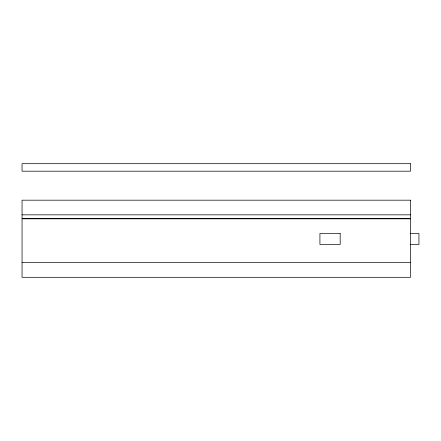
<?xml version="1.0" encoding="UTF-8"?>
<svg xmlns="http://www.w3.org/2000/svg" width="441" height="441" viewBox="0 0 441 441"><rect width="100%" height="100%" fill="white"/><g stroke="black" fill="none" stroke-linecap="round" stroke-linejoin="round"><path stroke-width="0.66" d="M22.05 214.839L410.499 214.839M410.169 233.487L418.95 233.487L418.95 244.485L410.169 244.485M22.05 262.649L410.499 262.649M410.499 163.694L22.05 163.694L22.05 171.185L410.499 171.185L410.499 163.694M410.499 200.181L22.05 200.181L22.05 218.67L410.499 218.67L410.499 200.181M410.499 218.83L22.05 218.83L22.05 277.306L410.499 277.306L410.499 218.83M340.182 233.487L319.923 233.487L319.923 244.485L340.182 244.485L340.182 233.487"/></g></svg>
